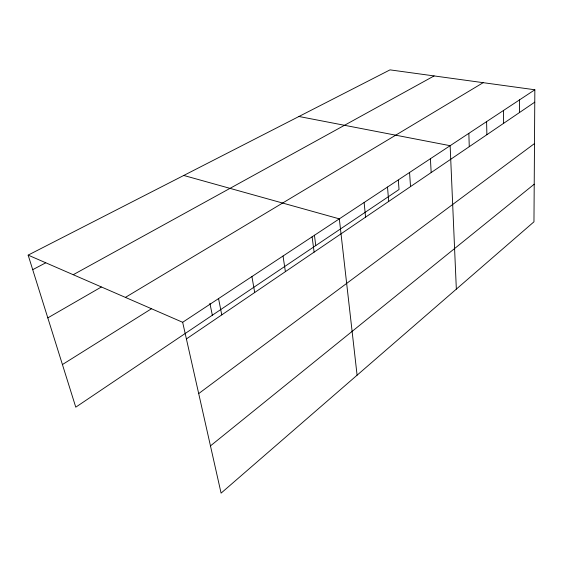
<?xml version="1.0" encoding="UTF-8"?>
<svg xmlns="http://www.w3.org/2000/svg" width="563" height="563" viewBox="0 0 563 563"><rect width="100%" height="100%" fill="white"/><g stroke="black" fill="none" stroke-linecap="round" stroke-linejoin="round"><path stroke-width="0.84" d="M534.85 89.77L533.963 221.815L221.09 493.132L182.658 322.289L28.15 255.116L390.018 69.868L534.85 89.77L182.658 322.289M210.463 445.882L534.217 184.2M198.697 393.586L534.491 143.558M186.395 338.926L534.766 102.156M62.423 364.55L151.37 308.805M125.394 297.398L483.188 82.67M47.806 317.884L101.312 287.024M73.232 274.716L434.101 75.928M32.71 269.677L45.737 262.815M298.939 116.492L450.14 145.697L456.34 289.136M183.756 175.459L339.32 218.859L357.09 375.197M28.15 255.116L75.773 407.169L399.033 189.52L398.33 180.181M209.9 303.344L212.328 315.224M218.55 298.594L221.773 314.879M251.921 276.56L254.694 292.507M283.027 256.024L285.399 271.64M312.099 236.833L314.112 252.125M314.421 235.186L315.773 245.574M364.134 202.476L365.563 217.156M387.506 187.043L388.695 201.434M409.561 172.482L410.526 186.599M430.406 158.724L431.174 172.567M468.845 133.347L469.268 146.676M486.601 121.622L486.882 134.705M503.477 110.482L503.625 123.325M519.543 99.876L519.572 112.487"/></g></svg>
